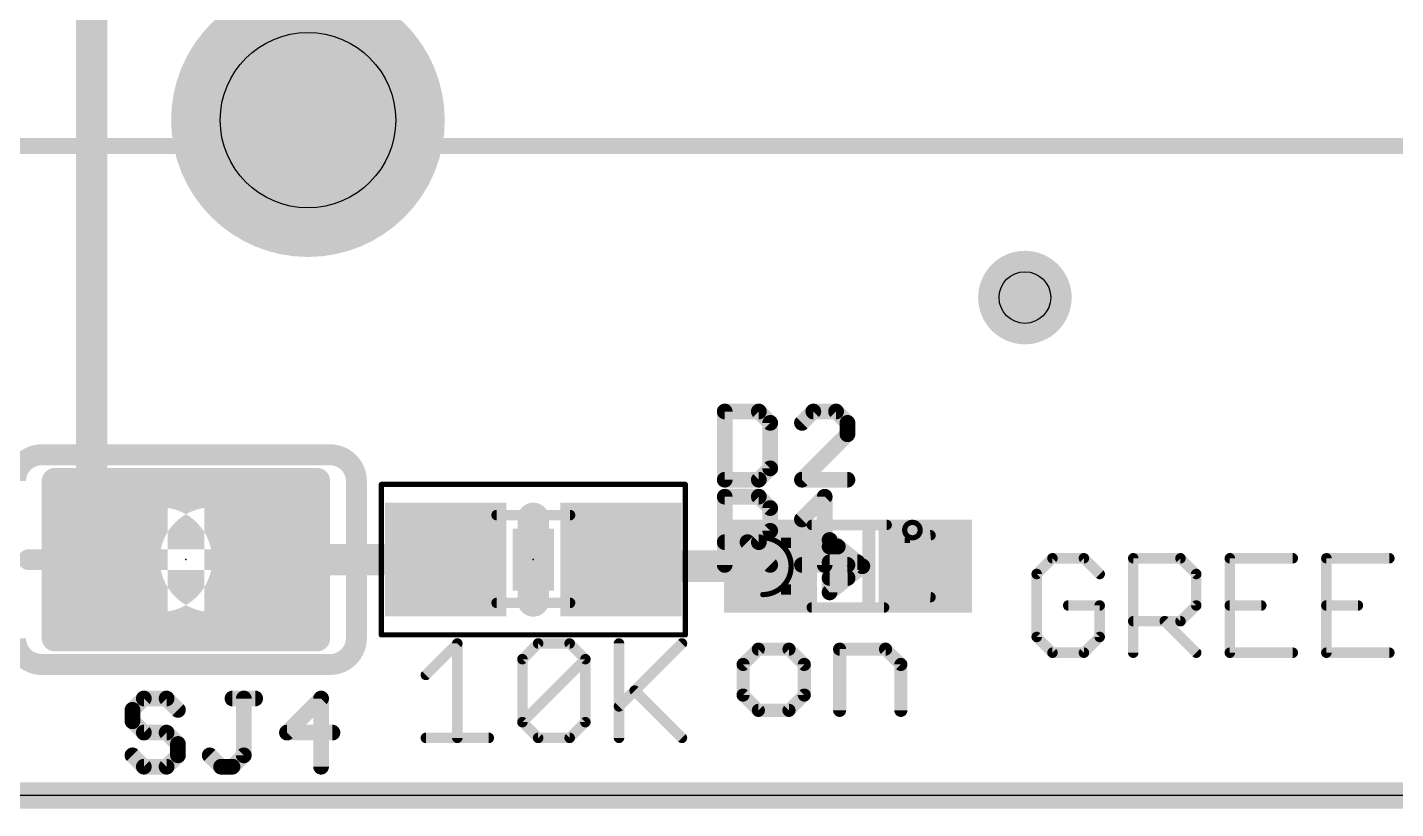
# Model space of a CAD drawing. Extents: x -44.9 to 38.2, y -10.9 to 10.9.
# Drawn here: x -35.32 to -22.06, y -10.92 to -3.35 of the extents above; entities that cross this region are included whole.
import ezdxf

# ---------------------------------------------------------------- set-up
doc = ezdxf.new("R2010")
doc.units = 0
for name, color, linetype in [('1', 12, 'CONTINUOUS'), ('16', 5, 'CONTINUOUS'), ('17', 110, 'CONTINUOUS'), ('18', 110, 'CONTINUOUS'), ('20', 53, 'CONTINUOUS'), ('21', 40, 'CONTINUOUS'), ('22', 6, 'CONTINUOUS'), ('23', 40, 'CONTINUOUS'), ('25', 253, 'CONTINUOUS'), ('27', 4, 'CONTINUOUS'), ('29', 253, 'CONTINUOUS'), ('30', 253, 'CONTINUOUS'), ('31', 253, 'CONTINUOUS'), ('35', 253, 'CONTINUOUS'), ('39', 12, 'CONTINUOUS'), ('44', 253, 'CONTINUOUS'), ('51', 253, 'CONTINUOUS')]:
    doc.layers.add(name, color=color, linetype=linetype)

# ---------------------------------------------------------------- blocks, each defined once
blk = doc.blocks.new('RECT')
blk.add_solid([(-0.5, -0.5), (0.5, -0.5), (-0.5, 0.5), (0.5, 0.5)])
blk = doc.blocks.new('ROUNDP')
at = {"const_width": 0.5}
blk.add_lwpolyline([(0, -0.25, 1), (0, 0.25, 1), (0, -0.25)], format="xyb", dxfattribs=at)
blk = doc.blocks.new('ROUNDV')
at = {"const_width": 0.5}
blk.add_lwpolyline([(0, -0.25, 1), (0, 0.25, 1), (0, -0.25)], format="xyb", dxfattribs=at)

msp = doc.modelspace()

# ---------------------------------------------------------------- linework, layer by layer
at = {"layer": '1'}
for points, const_width in [([(-34.6955, -8.3575), (-34.6955, -0.3045)], 0.3048), ([(-34.544, -8.509), (-34.6955, -8.3575)], 0.3048), ([(-31.2665, -8.509), (-33.02, -8.509)], 0.3048), ([(-29.5665, -8.509), (-29.503, -8.5725)], 0.3048), ([(-28.1185, -8.5725), (-29.503, -8.5725)], 0.3048), ([(38.1, -10.795), (-38.1, -10.795)], 0.254)]:
    msp.add_lwpolyline(points, dxfattribs=dict(at, const_width=const_width))
at = {"layer": '1', "const_width": 0.1524}
for points in [[(-34.6416, -8.3036, 1), (-34.7494, -8.4114)], [(-34.7717, -8.3575, 1), (-34.6193, -8.3575)], [(-34.5979, -8.5629, 1), (-34.4901, -8.4551)], [(-33.02, -8.4328, 1), (-33.02, -8.5852)], [(-31.2665, -8.5852, 1), (-31.2665, -8.4328)], [(-29.5126, -8.4551, 1), (-29.6204, -8.5629)], [(-29.503, -8.4963, 1), (-29.503, -8.6487)], [(-29.5569, -8.6264, 1), (-29.4491, -8.5186)], [(-28.1185, -8.6487, 1), (-28.1185, -8.4963)]]:
    msp.add_lwpolyline(points, format="xyb", dxfattribs=at)
at = {"layer": '16', "const_width": 0.254}
msp.add_lwpolyline([(38.1, -10.795), (-38.1, -10.795)], dxfattribs=at)
at = {"layer": '20'}
msp.add_line((35.56, -10.795), (-35.56, -10.795), dxfattribs=at)
at = {"layer": '21'}
for points, const_width in [([(-35.179, -7.493, 0.4142), (-35.433, -7.747)], 0.2032), ([(-35.179, -7.4422, 1), (-35.179, -7.5438)], 0.1016), ([(-35.179, -7.5438, 1), (-35.179, -7.4422)], 0.1016), ([(-32.131, -7.747, 0.4142), (-32.385, -7.493)], 0.2032), ([(-32.385, -7.4422, 1), (-32.385, -7.5438)], 0.1016), ([(-32.385, -7.5438, 1), (-32.385, -7.4422)], 0.1016), ([(-32.0802, -7.747, 1), (-32.1818, -7.747)], 0.1016), ([(-32.1818, -7.747, 1), (-32.0802, -7.747)], 0.1016), ([(-30.3403, -8.109, 1), (-30.4927, -8.109)], 0.1524), ([(-27.5225, -8.2887, 1), (-27.5701, -8.3483)], 0.0762), ([(-27.5082, -8.3185, 1), (-27.5844, -8.3185)], 0.0762), ([(-27.5463, -8.3439, 1), (-27.5463, -8.4201)], 0.0762), ([(-27.4669, -8.4201, 1), (-27.4669, -8.3439)], 0.0762), ([(-27.5463, -8.4963, 1), (-27.5463, -8.5725)], 0.0762), ([(-27.2764, -8.5725, 1), (-27.2764, -8.4963)], 0.0762), ([(-27.5463, -8.6487, 1), (-27.5463, -8.7249)], 0.0762), ([(-27.3717, -8.7249, 1), (-27.3717, -8.6487)], 0.0762), ([(-27.205, -8.6023, 1), (-27.2526, -8.5427)], 0.0762), ([(-27.2526, -8.6023, 1), (-27.205, -8.5427)], 0.0762), ([(-30.4927, -8.909, 1), (-30.3403, -8.909)], 0.1524), ([(-27.5701, -8.7967, 1), (-27.5225, -8.8563)], 0.0762), ([(-27.5844, -8.8265, 1), (-27.5082, -8.8265)], 0.0762), ([(-35.433, -9.271, 0.4142), (-35.179, -9.525)], 0.2032), ([(-32.385, -9.525, 0.4142), (-32.131, -9.271)], 0.2032), ([(-32.0802, -9.271, 1), (-32.1818, -9.271)], 0.1016), ([(-32.1818, -9.271, 1), (-32.0802, -9.271)], 0.1016), ([(-28.2362, -9.3446, 1), (-28.2362, -9.4081)], 0.0635), ([(-28.2138, -9.3988, 1), (-28.2587, -9.3539)], 0.0635), ([(-27.9172, -9.3539, 1), (-27.9621, -9.3988)], 0.0635), ([(-27.9396, -9.4081, 1), (-27.9396, -9.3446)], 0.0635), ([(-27.449, -9.3446, 1), (-27.449, -9.4081)], 0.0635), ([(-27.4172, -9.3763, 1), (-27.4807, -9.3763)], 0.0635), ([(-26.9817, -9.3539, 1), (-27.0266, -9.3988)], 0.0635), ([(-27.0041, -9.4081, 1), (-27.0041, -9.3446)], 0.0635), ([(-35.179, -9.4742, 1), (-35.179, -9.5758)], 0.1016), ([(-35.179, -9.5758, 1), (-35.179, -9.4742)], 0.1016), ([(-32.385, -9.4742, 1), (-32.385, -9.5758)], 0.1016), ([(-32.385, -9.5758, 1), (-32.385, -9.4742)], 0.1016), ([(-28.3528, -9.5246, 1), (-28.4163, -9.5246)], 0.0635), ([(-28.407, -9.5022, 1), (-28.362, -9.5471)], 0.0635), ([(-27.7596, -9.5246, 1), (-27.8231, -9.5246)], 0.0635), ([(-27.8138, -9.5471, 1), (-27.7689, -9.5022)], 0.0635), ([(-26.8241, -9.5246, 1), (-26.8876, -9.5246)], 0.0635), ([(-26.8783, -9.5471, 1), (-26.8334, -9.5022)], 0.0635), ([(-28.362, -9.7988, 1), (-28.407, -9.8437)], 0.0635), ([(-28.4163, -9.8212, 1), (-28.3528, -9.8212)], 0.0635), ([(-27.8231, -9.8212, 1), (-27.7596, -9.8212)], 0.0635), ([(-27.7689, -9.8437, 1), (-27.8138, -9.7988)], 0.0635), ([(-28.2362, -9.9377, 1), (-28.2362, -10.0013)], 0.0635), ([(-28.2587, -9.992, 1), (-28.2138, -9.947)], 0.0635), ([(-27.9621, -9.947, 1), (-27.9172, -9.992)], 0.0635), ([(-27.9396, -10.0013, 1), (-27.9396, -9.9377)], 0.0635), ([(-27.4807, -9.9695, 1), (-27.4172, -9.9695)], 0.0635), ([(-26.8876, -9.9695, 1), (-26.8241, -9.9695)], 0.0635)]:
    msp.add_lwpolyline(points, format="xyb", dxfattribs=dict(at, const_width=const_width))
for points, const_width in [([(-35.179, -7.493), (-32.385, -7.493)], 0.2032), ([(-32.131, -7.747), (-32.131, -9.271)], 0.2032), ([(-30.4165, -8.109), (-30.4165, -8.909)], 0.3048), ([(-27.2288, -8.5725), (-27.5463, -8.3185)], 0.1524), ([(-27.5463, -8.3185), (-27.5463, -8.8265)], 0.1524), ([(-27.5463, -8.382), (-27.4669, -8.382)], 0.1524), ([(-27.5463, -8.5344), (-27.2764, -8.5344)], 0.1524), ([(-27.5463, -8.8265), (-27.2288, -8.5725)], 0.1524), ([(-27.5463, -8.6868), (-27.3717, -8.6868)], 0.1524), ([(-28.2362, -9.3763), (-28.3845, -9.5246)], 0.127), ([(-27.9396, -9.3763), (-28.2362, -9.3763)], 0.127), ([(-27.7913, -9.5246), (-27.9396, -9.3763)], 0.127), ([(-27.449, -9.9695), (-27.449, -9.3763)], 0.127), ([(-27.449, -9.3763), (-27.0041, -9.3763)], 0.127), ([(-27.0041, -9.3763), (-26.8558, -9.5246)], 0.127), ([(-32.385, -9.525), (-35.179, -9.525)], 0.2032), ([(-28.3845, -9.5246), (-28.3845, -9.8212)], 0.127), ([(-27.7913, -9.8212), (-27.7913, -9.5246)], 0.127), ([(-26.8558, -9.5246), (-26.8558, -9.9695)], 0.127), ([(-28.3845, -9.8212), (-28.2362, -9.9695)], 0.127), ([(-27.9396, -9.9695), (-27.7913, -9.8212)], 0.127), ([(-28.2362, -9.9695), (-27.9396, -9.9695)], 0.127)]:
    msp.add_lwpolyline(points, dxfattribs=dict(at, const_width=const_width))
at = {"layer": '22', "const_width": 0.1524}
msp.add_lwpolyline([(-37.5, -4.5), (37.5, -4.5)], dxfattribs=at)
at = {"layer": '23'}
for p in [(-33.782, -8.509), (-30.4165, -8.509), (-27.3685, -8.5725)]:
    msp.add_point(p, dxfattribs=at)
at = {"layer": '25', "const_width": 0.1524}
for points in [[(-28.5623, -7.0733), (-28.5623, -7.7343)], [(-28.2318, -7.0733), (-28.5623, -7.0733)], [(-28.1217, -7.1835), (-28.2318, -7.0733)], [(-27.7037, -7.0733), (-27.8139, -7.1835)], [(-27.4834, -7.0733), (-27.7037, -7.0733)], [(-27.3732, -7.1835), (-27.4834, -7.0733)], [(-28.1217, -7.6241), (-28.1217, -7.1835)], [(-27.3732, -7.2937), (-27.3732, -7.1835)], [(-27.8139, -7.7343), (-27.3732, -7.2937)], [(-28.2318, -7.7343), (-28.1217, -7.6241)], [(-28.5623, -7.7343), (-28.2318, -7.7343)], [(-27.3732, -7.7343), (-27.8139, -7.7343)], [(-28.5623, -8.5598), (-28.5623, -7.8988)], [(-28.5623, -7.8988), (-28.2318, -7.8988)], [(-28.2318, -7.8988), (-28.1217, -8.009)], [(-28.1217, -8.009), (-28.1217, -8.2293)], [(-27.8139, -8.1192), (-27.5936, -7.8988)], [(-27.5936, -7.8988), (-27.5936, -8.5598)], [(-28.1217, -8.2293), (-28.2318, -8.3395)], [(-28.2318, -8.3395), (-28.5623, -8.3395)], [(-28.342, -8.3395), (-28.1217, -8.5598)], [(-27.8139, -8.5598), (-27.3732, -8.5598)], [(-34.1899, -9.8546), (-34.3, -9.9648)], [(-33.9696, -9.8546), (-34.1899, -9.8546)], [(-33.8594, -9.9648), (-33.9696, -9.8546)], [(-33.3313, -9.8546), (-33.111, -9.8546)], [(-33.2212, -10.4054), (-33.2212, -9.8546)], [(-32.4727, -9.8546), (-32.8032, -10.1851)], [(-32.4727, -10.5156), (-32.4727, -9.8546)], [(-34.3, -9.9648), (-34.3, -10.075)], [(-34.3, -10.075), (-34.1899, -10.1851)], [(-34.1899, -10.1851), (-33.9696, -10.1851)], [(-33.9696, -10.1851), (-33.8594, -10.2953)], [(-32.8032, -10.1851), (-32.3626, -10.1851)], [(-34.1899, -10.5156), (-34.3, -10.4054)], [(-33.8594, -10.4054), (-33.9696, -10.5156)], [(-33.8594, -10.2953), (-33.8594, -10.4054)], [(-33.5516, -10.4054), (-33.4415, -10.5156)], [(-33.3313, -10.5156), (-33.2212, -10.4054)], [(-33.9696, -10.5156), (-34.1899, -10.5156)], [(-33.4415, -10.5156), (-33.3313, -10.5156)]]:
    msp.add_lwpolyline(points, dxfattribs=at)
at = {"layer": '25', "const_width": 0.0762}
for points in [[(-28.5242, -7.0733, 1), (-28.6004, -7.0733)], [(-28.5623, -7.0352, 1), (-28.5623, -7.1114)], [(-28.2049, -7.0464, 1), (-28.2588, -7.1003)], [(-28.2318, -7.1114, 1), (-28.2318, -7.0352)], [(-27.7037, -7.0352, 1), (-27.7037, -7.1114)], [(-27.6768, -7.1003, 1), (-27.7307, -7.0464)], [(-27.4565, -7.0464, 1), (-27.5103, -7.1003)], [(-27.4834, -7.1114, 1), (-27.4834, -7.0352)], [(-28.0836, -7.1835, 1), (-28.1598, -7.1835)], [(-28.1486, -7.2104, 1), (-28.0947, -7.1566)], [(-27.8408, -7.1566, 1), (-27.7869, -7.2104)], [(-27.3351, -7.1835, 1), (-27.4113, -7.1835)], [(-27.4002, -7.2104, 1), (-27.3463, -7.1566)], [(-27.4113, -7.2937, 1), (-27.3351, -7.2937)], [(-27.3463, -7.3206, 1), (-27.4002, -7.2667)], [(-28.0947, -7.6511, 1), (-28.1486, -7.5972)], [(-28.5623, -7.6962, 1), (-28.5623, -7.7724)], [(-28.2588, -7.7074, 1), (-28.2049, -7.7612)], [(-28.2318, -7.7724, 1), (-28.2318, -7.6962)], [(-28.1598, -7.6241, 1), (-28.0836, -7.6241)], [(-27.8139, -7.6962, 1), (-27.8139, -7.7724)], [(-27.8408, -7.7074, 1), (-27.7869, -7.7612)], [(-27.3732, -7.7724, 1), (-27.3732, -7.6962)], [(-28.6004, -7.7343, 1), (-28.5242, -7.7343)], [(-28.5242, -7.8988, 1), (-28.6004, -7.8988)], [(-28.5623, -7.8607, 1), (-28.5623, -7.9369)], [(-28.2049, -7.8719, 1), (-28.2588, -7.9258)], [(-28.2318, -7.9369, 1), (-28.2318, -7.8607)], [(-28.0836, -8.009, 1), (-28.1598, -8.009)], [(-28.1486, -8.0359, 1), (-28.0947, -7.9821)], [(-27.5555, -7.8988, 1), (-27.6317, -7.8988)], [(-27.5666, -7.9258, 1), (-27.6205, -7.8719)], [(-27.8408, -8.0922, 1), (-27.7869, -8.1461)], [(-28.1598, -8.2293, 1), (-28.0836, -8.2293)], [(-28.0947, -8.2563, 1), (-28.1486, -8.2024)], [(-28.5623, -8.3014, 1), (-28.5623, -8.3776)], [(-28.315, -8.3125, 1), (-28.3689, -8.3664)], [(-28.2588, -8.3125, 1), (-28.2049, -8.3664)], [(-28.2318, -8.3776, 1), (-28.2318, -8.3014)], [(-27.8139, -8.5217, 1), (-27.8139, -8.5979)], [(-27.3732, -8.5979, 1), (-27.3732, -8.5217)], [(-28.6004, -8.5598, 1), (-28.5242, -8.5598)], [(-28.1486, -8.5867, 1), (-28.0947, -8.5329)], [(-27.6317, -8.5598, 1), (-27.5555, -8.5598)], [(-34.1899, -9.8165, 1), (-34.1899, -9.8927)], [(-34.1629, -9.8816, 1), (-34.2168, -9.8277)], [(-33.9426, -9.8277, 1), (-33.9965, -9.8816)], [(-33.9696, -9.8927, 1), (-33.9696, -9.8165)], [(-33.3313, -9.8165, 1), (-33.3313, -9.8927)], [(-33.1831, -9.8546, 1), (-33.2593, -9.8546)], [(-33.111, -9.8927, 1), (-33.111, -9.8165)], [(-32.4346, -9.8546, 1), (-32.5108, -9.8546)], [(-32.4458, -9.8816, 1), (-32.4997, -9.8277)], [(-34.2619, -9.9648, 1), (-34.3381, -9.9648)], [(-34.327, -9.9379, 1), (-34.2731, -9.9917)], [(-33.8863, -9.9917, 1), (-33.8325, -9.9379)], [(-34.2731, -10.048, 1), (-34.327, -10.1019)], [(-34.3381, -10.075, 1), (-34.2619, -10.075)], [(-34.1899, -10.147, 1), (-34.1899, -10.2232)], [(-34.2168, -10.2121, 1), (-34.1629, -10.1582)], [(-33.9426, -10.1582, 1), (-33.9965, -10.2121)], [(-33.9696, -10.2232, 1), (-33.9696, -10.147)], [(-32.8302, -10.1582, 1), (-32.7763, -10.2121)], [(-32.8032, -10.147, 1), (-32.8032, -10.2232)], [(-32.3626, -10.2232, 1), (-32.3626, -10.147)], [(-34.2731, -10.3785, 1), (-34.327, -10.4324)], [(-33.8213, -10.2953, 1), (-33.8975, -10.2953)], [(-33.8863, -10.3222, 1), (-33.8325, -10.2683)], [(-33.8325, -10.4324, 1), (-33.8863, -10.3785)], [(-33.5247, -10.3785, 1), (-33.5786, -10.4324)], [(-33.1942, -10.4324, 1), (-33.2481, -10.3785)], [(-34.1899, -10.4775, 1), (-34.1899, -10.5537)], [(-34.2168, -10.5425, 1), (-34.1629, -10.4887)], [(-33.9965, -10.4887, 1), (-33.9426, -10.5425)], [(-33.9696, -10.5537, 1), (-33.9696, -10.4775)], [(-33.8975, -10.4054, 1), (-33.8213, -10.4054)], [(-33.4415, -10.4775, 1), (-33.4415, -10.5537)], [(-33.4684, -10.5425, 1), (-33.4145, -10.4887)], [(-33.3583, -10.4887, 1), (-33.3044, -10.5425)], [(-33.3313, -10.5537, 1), (-33.3313, -10.4775)], [(-33.2593, -10.4054, 1), (-33.1831, -10.4054)], [(-32.5108, -10.5156, 1), (-32.4346, -10.5156)]]:
    msp.add_lwpolyline(points, format="xyb", dxfattribs=at)
at = {"layer": '27', "const_width": 0.1016}
for points in [[(-25.3872, -8.4955), (-25.5397, -8.648)], [(-25.0821, -8.4955), (-25.3872, -8.4955)], [(-24.9296, -8.648), (-25.0821, -8.4955)], [(-24.6042, -9.4107), (-24.6042, -8.4955)], [(-24.6042, -8.4955), (-24.1466, -8.4955)], [(-24.1466, -8.4955), (-23.9941, -8.648)], [(-23.0585, -8.4955), (-23.6687, -8.4955)], [(-23.6687, -8.4955), (-23.6687, -9.4107)], [(-22.123, -8.4955), (-22.7331, -8.4955)], [(-22.7331, -8.4955), (-22.7331, -9.4107)], [(-25.5397, -8.648), (-25.5397, -9.2582)], [(-23.9941, -8.648), (-23.9941, -8.9531)], [(-24.9296, -8.9531), (-25.2346, -8.9531)], [(-24.9296, -9.2582), (-24.9296, -8.9531)], [(-23.9941, -8.9531), (-24.1466, -9.1056)], [(-23.6687, -8.9531), (-23.3636, -8.9531)], [(-22.7331, -8.9531), (-22.4281, -8.9531)], [(-24.1466, -9.1056), (-24.6042, -9.1056)], [(-24.2991, -9.1056), (-23.9941, -9.4107)], [(-31.4578, -9.6261), (-31.1527, -9.321)], [(-31.1527, -9.321), (-31.1527, -10.2362)], [(-30.5222, -9.4736), (-30.3697, -9.321)], [(-30.3697, -9.321), (-30.0646, -9.321)], [(-30.0646, -9.321), (-29.9121, -9.4736)], [(-29.5867, -9.321), (-29.5867, -10.2362)], [(-29.5867, -9.9311), (-28.9766, -9.321)], [(-25.5397, -9.2582), (-25.3872, -9.4107)], [(-25.0821, -9.4107), (-24.9296, -9.2582)], [(-25.3872, -9.4107), (-25.0821, -9.4107)], [(-23.6687, -9.4107), (-23.0585, -9.4107)], [(-22.7331, -9.4107), (-22.123, -9.4107)], [(-30.5222, -10.0837), (-30.5222, -9.4736)], [(-30.5222, -10.0837), (-29.9121, -9.4736)], [(-29.9121, -9.4736), (-29.9121, -10.0837)], [(-29.4342, -9.7786), (-28.9766, -10.2362)], [(-30.3697, -10.2362), (-30.5222, -10.0837)], [(-29.9121, -10.0837), (-30.0646, -10.2362)], [(-31.4578, -10.2362), (-30.8476, -10.2362)], [(-30.0646, -10.2362), (-30.3697, -10.2362)]]:
    msp.add_lwpolyline(points, dxfattribs=at)
at = {"layer": '27', "const_width": 0.0508}
for points in [[(-25.3872, -8.4701, 1), (-25.3872, -8.5209)], [(-25.3692, -8.5135, 1), (-25.4051, -8.4776)], [(-25.0641, -8.4776, 1), (-25.1001, -8.5135)], [(-25.0821, -8.5209, 1), (-25.0821, -8.4701)], [(-24.5788, -8.4955, 1), (-24.6296, -8.4955)], [(-24.6042, -8.4701, 1), (-24.6042, -8.5209)], [(-24.1286, -8.4776, 1), (-24.1646, -8.5135)], [(-24.1466, -8.5209, 1), (-24.1466, -8.4701)], [(-23.6687, -8.4701, 1), (-23.6687, -8.5209)], [(-23.6433, -8.4955, 1), (-23.6941, -8.4955)], [(-23.0585, -8.5209, 1), (-23.0585, -8.4701)], [(-22.7331, -8.4701, 1), (-22.7331, -8.5209)], [(-22.7077, -8.4955, 1), (-22.7585, -8.4955)], [(-22.123, -8.5209, 1), (-22.123, -8.4701)], [(-25.5143, -8.648, 1), (-25.5651, -8.648)], [(-25.5577, -8.6301, 1), (-25.5217, -8.666)], [(-24.9475, -8.666, 1), (-24.9116, -8.6301)], [(-23.9687, -8.648, 1), (-24.0195, -8.648)], [(-24.012, -8.666, 1), (-23.9761, -8.6301)], [(-25.2346, -8.9277, 1), (-25.2346, -8.9785)], [(-24.9042, -8.9531, 1), (-24.955, -8.9531)], [(-24.9296, -8.9785, 1), (-24.9296, -8.9277)], [(-24.0195, -8.9531, 1), (-23.9687, -8.9531)], [(-23.9761, -8.9711, 1), (-24.012, -8.9351)], [(-23.6687, -8.9277, 1), (-23.6687, -8.9785)], [(-23.3636, -8.9785, 1), (-23.3636, -8.9277)], [(-22.7331, -8.9277, 1), (-22.7331, -8.9785)], [(-22.4281, -8.9785, 1), (-22.4281, -8.9277)], [(-24.6042, -9.0802, 1), (-24.6042, -9.131)], [(-24.2812, -9.0877, 1), (-24.3171, -9.1236)], [(-24.1646, -9.0877, 1), (-24.1286, -9.1236)], [(-24.1466, -9.131, 1), (-24.1466, -9.0802)], [(-31.1273, -9.321, 1), (-31.1781, -9.321)], [(-31.1347, -9.339, 1), (-31.1707, -9.3031)], [(-30.3697, -9.2956, 1), (-30.3697, -9.3464)], [(-30.3517, -9.339, 1), (-30.3877, -9.3031)], [(-30.0467, -9.3031, 1), (-30.0826, -9.339)], [(-30.0646, -9.3464, 1), (-30.0646, -9.2956)], [(-29.5613, -9.321, 1), (-29.6121, -9.321)], [(-28.9586, -9.339, 1), (-28.9946, -9.3031)], [(-25.5217, -9.2402, 1), (-25.5577, -9.2761)], [(-25.5651, -9.2582, 1), (-25.5143, -9.2582)], [(-24.955, -9.2582, 1), (-24.9042, -9.2582)], [(-24.9116, -9.2761, 1), (-24.9475, -9.2402)], [(-25.3872, -9.3853, 1), (-25.3872, -9.4361)], [(-25.4051, -9.4287, 1), (-25.3692, -9.3927)], [(-25.1001, -9.3927, 1), (-25.0641, -9.4287)], [(-25.0821, -9.4361, 1), (-25.0821, -9.3853)], [(-24.6296, -9.4107, 1), (-24.5788, -9.4107)], [(-24.012, -9.4287, 1), (-23.9761, -9.3927)], [(-23.6687, -9.3853, 1), (-23.6687, -9.4361)], [(-23.6941, -9.4107, 1), (-23.6433, -9.4107)], [(-23.0585, -9.4361, 1), (-23.0585, -9.3853)], [(-22.7331, -9.3853, 1), (-22.7331, -9.4361)], [(-22.7585, -9.4107, 1), (-22.7077, -9.4107)], [(-22.123, -9.4361, 1), (-22.123, -9.3853)], [(-30.4968, -9.4736, 1), (-30.5476, -9.4736)], [(-30.5402, -9.4556, 1), (-30.5043, -9.4915)], [(-29.8867, -9.4736, 1), (-29.9375, -9.4736)], [(-29.8942, -9.4915, 1), (-29.9301, -9.4556)], [(-29.9301, -9.4915, 1), (-29.8942, -9.4556)], [(-31.4757, -9.6081, 1), (-31.4398, -9.644)], [(-29.4162, -9.7606, 1), (-29.4522, -9.7966)], [(-29.6047, -9.9132, 1), (-29.5688, -9.9491)], [(-30.5043, -10.0657, 1), (-30.5402, -10.1016)], [(-30.5402, -10.0657, 1), (-30.5043, -10.1016)], [(-30.5476, -10.0837, 1), (-30.4968, -10.0837)], [(-29.9375, -10.0837, 1), (-29.8867, -10.0837)], [(-29.8942, -10.1016, 1), (-29.9301, -10.0657)], [(-31.4578, -10.2108, 1), (-31.4578, -10.2616)], [(-30.8476, -10.2616, 1), (-30.8476, -10.2108)], [(-30.3697, -10.2108, 1), (-30.3697, -10.2616)], [(-30.3877, -10.2542, 1), (-30.3517, -10.2182)], [(-30.0826, -10.2182, 1), (-30.0467, -10.2542)], [(-30.0646, -10.2616, 1), (-30.0646, -10.2108)], [(-28.9946, -10.2542, 1), (-28.9586, -10.2182)], [(-31.1781, -10.2362, 1), (-31.1273, -10.2362)], [(-29.6121, -10.2362, 1), (-29.5613, -10.2362)]]:
    msp.add_lwpolyline(points, format="xyb", dxfattribs=at)
at = {"layer": '29', "const_width": 0.254}
for points in [[(-35.052, -9.271), (-35.052, -7.747)], [(-35.052, -7.747), (-32.512, -7.747)], [(-32.512, -7.747), (-32.512, -9.271)], [(-35.052, -7.874), (-32.512, -7.874)], [(-35.052, -8.128), (-32.512, -8.128)], [(-35.052, -8.382), (-32.512, -8.382)], [(-35.052, -8.636), (-32.512, -8.636)], [(-35.052, -8.89), (-32.512, -8.89)], [(-35.052, -9.144), (-32.512, -9.144)], [(-32.512, -9.271), (-35.052, -9.271)]]:
    msp.add_lwpolyline(points, dxfattribs=at)
at = {"layer": '29', "const_width": 0.127}
for points in [[(-34.9885, -7.747, 1), (-35.1155, -7.747)], [(-35.052, -7.6835, 1), (-35.052, -7.8105)], [(-32.4485, -7.747, 1), (-32.5755, -7.747)], [(-32.512, -7.8105, 1), (-32.512, -7.6835)], [(-35.052, -7.8105, 1), (-35.052, -7.9375)], [(-32.512, -7.9375, 1), (-32.512, -7.8105)], [(-35.052, -8.0645, 1), (-35.052, -8.1915)], [(-32.512, -8.1915, 1), (-32.512, -8.0645)], [(-35.052, -8.3185, 1), (-35.052, -8.4455)], [(-32.512, -8.4455, 1), (-32.512, -8.3185)], [(-35.052, -8.5725, 1), (-35.052, -8.6995)], [(-32.512, -8.6995, 1), (-32.512, -8.5725)], [(-35.052, -8.8265, 1), (-35.052, -8.9535)], [(-32.512, -8.9535, 1), (-32.512, -8.8265)], [(-35.052, -9.0805, 1), (-35.052, -9.2075)], [(-35.052, -9.2075, 1), (-35.052, -9.3345)], [(-32.512, -9.2075, 1), (-32.512, -9.0805)], [(-32.512, -9.3345, 1), (-32.512, -9.2075)], [(-35.1155, -9.271, 1), (-34.9885, -9.271)], [(-32.5755, -9.271, 1), (-32.4485, -9.271)]]:
    msp.add_lwpolyline(points, format="xyb", dxfattribs=at)
at = {"layer": '39', "const_width": 0.0508}
for points in [[(-31.8895, -7.78), (-28.9435, -7.78)], [(-31.8895, -9.238), (-31.8895, -7.78)], [(-28.9435, -7.78), (-28.9435, -9.238)], [(-28.9435, -9.238), (-31.8895, -9.238)]]:
    msp.add_lwpolyline(points, dxfattribs=at)
at = {"layer": '39', "const_width": 0.0254}
for points in [[(-31.8895, -7.7673, 1), (-31.8895, -7.7927)], [(-31.8768, -7.78, 1), (-31.9022, -7.78)], [(-28.9308, -7.78, 1), (-28.9562, -7.78)], [(-28.9435, -7.7927, 1), (-28.9435, -7.7673)], [(-31.8895, -9.2253, 1), (-31.8895, -9.2507)], [(-31.9022, -9.238, 1), (-31.8768, -9.238)], [(-28.9562, -9.238, 1), (-28.9308, -9.238)], [(-28.9435, -9.2507, 1), (-28.9435, -9.2253)]]:
    msp.add_lwpolyline(points, format="xyb", dxfattribs=at)
at = {"layer": '44'}
for centre, radius in [((-32.6, -4.25), 0.85), ((-25.654, -5.969), 0.25)]:
    msp.add_circle(centre, radius, dxfattribs=at)
at = {"layer": '51'}
for points, const_width in [([(-34.036, -8.382, 1), (-34.036, -8.636)], 1.27), ([(-33.528, -8.636, 1), (-33.528, -8.382)], 1.27), ([(-30.7725, -8.0516, 1), (-30.7725, -8.1024)], 0.0508), ([(-30.0605, -8.1024, 1), (-30.0605, -8.0516)], 0.0508), ([(-27.7185, -8.1471, 1), (-27.7185, -8.1979)], 0.0508), ([(-26.9935, -8.1979, 1), (-26.9935, -8.1471)], 0.0508), ([(-26.7435, -8.2975, 1), (-26.7435, -8.1475, 1), (-26.7435, -8.2975)], 0.0508), ([(-28.1935, -8.8475, 1), (-28.1935, -8.2975)], 0.0508), ([(-28.1935, -8.2848, 1), (-28.1935, -8.3102)], 0.0254), ([(-26.5685, -8.2725, 0.9168), (-26.5685, -8.8725)], 0.1016), ([(-26.5663, -8.2978, 1), (-26.5707, -8.2472)], 0.0508), ([(-35.306, -8.4582, 1), (-35.306, -8.5598)], 0.1016), ([(-34.798, -8.5598, 1), (-34.798, -8.4582)], 0.1016), ([(-32.766, -8.4582, 1), (-32.766, -8.5598)], 0.1016), ([(-32.258, -8.5598, 1), (-32.258, -8.4582)], 0.1016), ([(-30.7725, -8.9026, 1), (-30.7725, -8.9534)], 0.0508), ([(-30.0605, -8.9534, 1), (-30.0605, -8.9026)], 0.0508), ([(-28.1935, -8.8348, 1), (-28.1935, -8.8602)], 0.0254), ([(-26.5707, -8.8978, 1), (-26.5663, -8.8472)], 0.0508), ([(-27.7185, -8.9471, 1), (-27.7185, -8.9979)], 0.0508), ([(-27.0185, -8.9979, 1), (-27.0185, -8.9471)], 0.0508)]:
    msp.add_lwpolyline(points, format="xyb", dxfattribs=dict(at, const_width=const_width))
for points, const_width in [([(-30.7725, -8.077), (-30.0605, -8.077)], 0.1016), ([(-26.9935, -8.1725), (-27.7185, -8.1725)], 0.1016), ([(-34.798, -8.509), (-35.306, -8.509)], 0.2032), ([(-32.766, -8.509), (-32.258, -8.509)], 0.2032), ([(-30.7725, -8.928), (-30.0605, -8.928)], 0.1016), ([(-27.0185, -8.9725), (-27.7185, -8.9725)], 0.1016)]:
    msp.add_lwpolyline(points, dxfattribs=dict(at, const_width=const_width))

# ---------------------------------------------------------------- block references
at = {"layer": '1'}
for p, xscale, yscale, rotation in [((-34.544, -8.509), 1.1684, 1.6002, 180), ((-33.02, -8.509), 1.1684, 1.6002, 180), ((-28.1185, -8.5725), 0.8, 0.8, 270), ((-26.6185, -8.5725), 0.8, 0.8, 270)]:
    msp.add_blockref('RECT', p, dxfattribs=dict(at, xscale=xscale, yscale=yscale, rotation=rotation))
at = {"layer": '1', "xscale": 1.075}
for p in [(-31.2665, -8.509), (-29.5665, -8.509)]:
    msp.add_blockref('RECT', p, dxfattribs=at)
at = {"layer": '1', "xscale": 0.635, "yscale": 0.2032}
msp.add_blockref('RECT', (-33.782, -8.509), dxfattribs=at)
at = {"layer": '17', "xscale": 2.55, "yscale": 2.55, "rotation": 180}
msp.add_blockref('ROUNDP', (-32.6, -4.25), dxfattribs=at)
msp.add_blockref('ROUNDP', (-32.6, -4.25), dxfattribs=at)
at = {"layer": '18', "xscale": 0.9064, "yscale": 0.9064}
msp.add_blockref('ROUNDV', (-25.654, -5.969), dxfattribs=at)
msp.add_blockref('ROUNDV', (-25.654, -5.969), dxfattribs=at)
at = {"layer": '21', "xscale": 0.762, "yscale": 0.127, "rotation": 270}
msp.add_blockref('RECT', (-27.1653, -8.5725), dxfattribs=at)
at = {"layer": '29'}
for name, p, xscale, yscale, rotation in [('ROUNDP', (-32.6, -4.25), 2.6516, 2.6516, 180), ('RECT', (-28.1185, -8.5725), 0.9016, 0.9016, 270), ('RECT', (-26.6185, -8.5725), 0.9016, 0.9016, 270)]:
    msp.add_blockref(name, p, dxfattribs=dict(at, xscale=xscale, yscale=yscale, rotation=rotation))
at = {"layer": '29', "xscale": 1.1766, "yscale": 1.1016}
for p in [(-31.2665, -8.509), (-29.5665, -8.509)]:
    msp.add_blockref('RECT', p, dxfattribs=at)
at = {"layer": '30', "xscale": 2.6516, "yscale": 2.6516, "rotation": 180}
msp.add_blockref('ROUNDP', (-32.6, -4.25), dxfattribs=at)
at = {"layer": '31', "xscale": 1.075}
for p in [(-31.2665, -8.509), (-29.5665, -8.509)]:
    msp.add_blockref('RECT', p, dxfattribs=at)
at = {"layer": '31', "xscale": 0.8, "yscale": 0.8, "rotation": 270}
for p in [(-28.1185, -8.5725), (-26.6185, -8.5725)]:
    msp.add_blockref('RECT', p, dxfattribs=at)
at = {"layer": '35', "xscale": 0.3998, "yscale": 0.6}
msp.add_blockref('RECT', (-30.4165, -8.509), dxfattribs=at)
at = {"layer": '51', "xscale": 0.5001, "yscale": 0.95}
for p in [(-31.0047, -8.5039), (-29.8362, -8.5039)]:
    msp.add_blockref('RECT', p, dxfattribs=at)
at = {"layer": '51', "rotation": 270}
for p, xscale, yscale in [((-27.9685, -8.2225), 0.2, 0.5), ((-26.831, -8.1475), 0.05, 0.375), ((-26.906, -8.5725), 0.9, 0.225), ((-26.5935, -8.2225), 0.2, 0.15), ((-27.9685, -8.3475), 0.1, 0.1), ((-27.831, -8.5725), 0.55, 0.225), ((-26.7935, -8.3225), 0.05, 0.05), ((-27.9685, -8.7975), 0.1, 0.1), ((-27.9685, -8.9225), 0.2, 0.5), ((-26.6685, -8.9225), 0.2, 0.3)]:
    msp.add_blockref('RECT', p, dxfattribs=dict(at, xscale=xscale, yscale=yscale))

doc.saveas('drawing.dxf')
